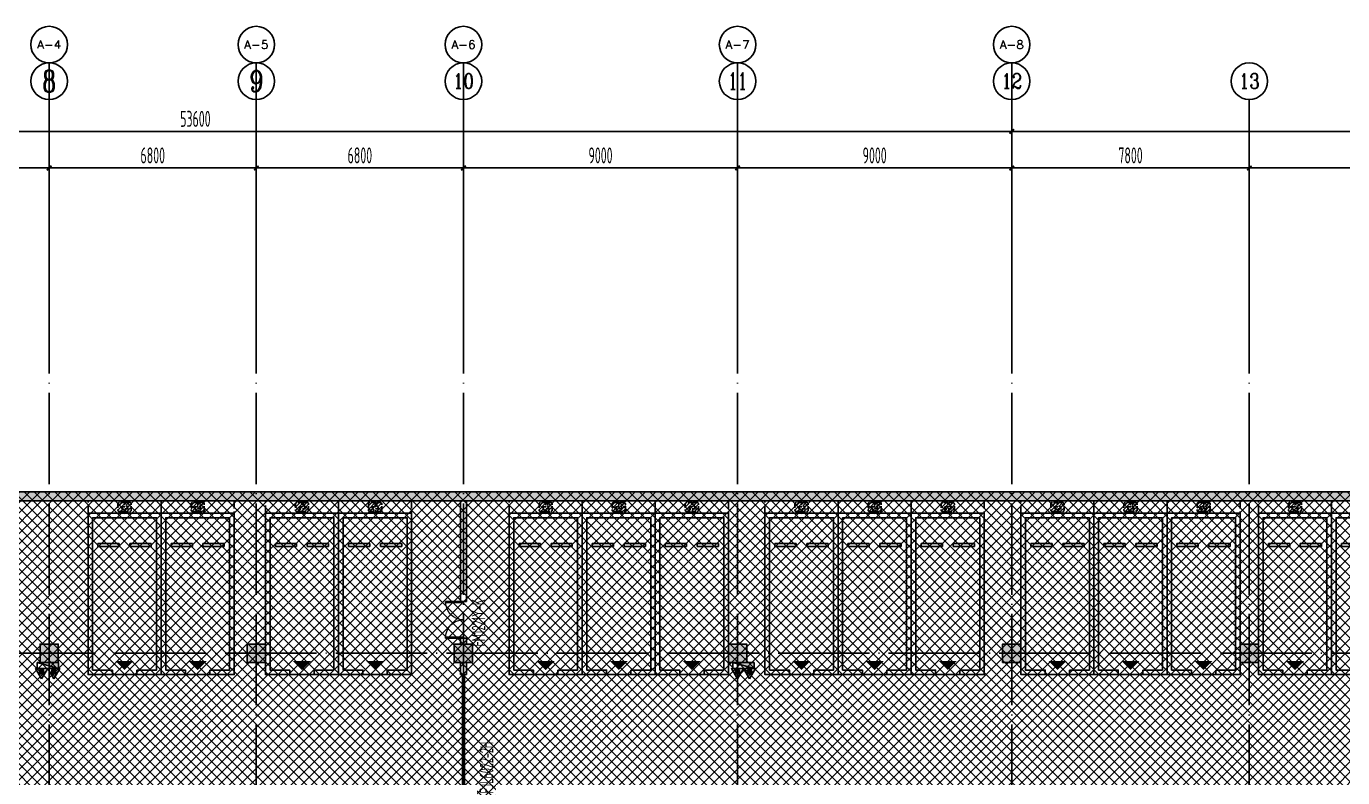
# Model space of a CAD drawing. Extents: x -473190 to 2138458, y -81875 to 2633646.
# Drawn here: x 967657 to 1010872, y 155559 to 180223 of the extents above; entities that cross this region are included whole.
import ezdxf
from ezdxf.enums import TextEntityAlignment as Align

# ---------------------------------------------------------------- set-up
doc = ezdxf.new("R2010")
doc.units = 0
doc.header["$LTSCALE"] = 1000
doc.linetypes.add('DASH', pattern=[0.35, 0.25, -0.1])
doc.linetypes.add('DOTE', pattern=[2.42, 2, -0.2, 0.02, -0.2])
for name, color, linetype in [('00-停车位', 67, 'Continuous'), ('A-COLUMN', 2, 'Continuous'), ('A-PUB_HATCH', 8, 'Continuous'), ('A-WALL', 2, 'Continuous'), ('AXIS', 3, 'Continuous'), ('AXIS_TEXT', 7, 'Continuous'), ('car', 252, 'Continuous'), ('DOOR_FIRE', 4, 'Continuous'), ('DOOR_FIRE_TEXT', 7, 'Continuous'), ('DOTE', 1, 'DOTE'), ('PUB_HATCH', 8, 'Continuous'), ('W-EQUIP_消火栓', 7, 'Continuous'), ('W-EQUIP_灭火器', 7, 'Continuous')]:
    doc.layers.add(name, color=color, linetype=linetype)
doc.styles.add('_TCH_AXIS', font='COMPLEX', dxfattribs={"bigfont": 'GBCBIG'})
doc.styles.add('_TCH_DIM_T3', font='tssdeng.shx', dxfattribs={"width": 0.564706, "bigfont": '@@@tssdchn.shx'})
doc.styles.add('_TCH_WINDOW', font='tssdeng.shx', dxfattribs={"width": 0.8, "height": 3.5, "bigfont": 'tssdchn.shx'})
doc.styles.add('COMPLEX', font='COMPLEX.shx', dxfattribs={"width": 0.65})
doc.dimstyles.new('_TCH_ARCH&&150', dxfattribs={"dimtxt": 525, "dimasz": 150, "dimexe": 375, "dimexo": 450, "dimgap": 150, "dimtad": 1, "dimdec": 0, "dimzin": 0, "dimdsep": 46, "dimtxsty": '_TCH_DIM_T3', "dimblk": 'ARCHTICK', "dimcen": 0.09, "dimclrt": 7, "dimazin": 2, "dimtfac": 1, "dimtdec": 0, "dimtix": 1, "dimtmove": 2, "dimatfit": 3, "dimfxl": 0, "dimtolj": 1, "dimtzin": 0, "dimarcsym": 0})

# ---------------------------------------------------------------- blocks, each defined once
blk = doc.blocks.new('车位2400x5300')
at = {"layer": '00-停车位', "color": 251}
for p, q in [((-875, -1000), (-175, -1000)), ((-875, -1100), (-875, -1000)), ((-875, -1100), (-175, -1100)), ((-175, -1100), (-175, -1000)), ((175, -1000), (875, -1000)), ((175, -1100), (175, -1000)), ((175, -1100), (875, -1100)), ((875, -1100), (875, -1000)), ((400, -5300), (-400, -5300))]:
    blk.add_line(p, q, dxfattribs=at)
blk.add_lwpolyline([(400, -5150), (400, -5300), (1200, -5300), (1200, 0), (-1200, 0), (-1200, -5300), (-400, -5300), (-400, -5150), (-1050, -5150), (-1050, -150), (1050, -150), (1050, -5150), (400, -5150)], dxfattribs=at)
blk.add_lwpolyline([(0, -5150, 0, 600, 0), (0, -4850, 600, 600, 0)], format="xyseb", dxfattribs=at)
blk = doc.blocks.new('A$C2EF10B80')
at = {"layer": 'A-PUB_HATCH'}
h = blk.add_hatch(dxfattribs=at)
h.set_pattern_fill('ANSI31', color=256, scale=50, angle=-16.4434)
h.set_pattern_definition([(45, (6188.46, 7099.97), (-56.1266, 56.1266), [])])
h.paths.add_polyline_path([(-983, -100, 0.414214), (-1033, -50), (-1184, -50), (-1091, -207), (-1210, -207), (-1204, -250), (-983, -250)])
h.paths.add_polyline_path([(-983, -250), (-1204, -250), (-1190, -350), (-1033, -350, 0.414213), (-983, -300)])
h.paths.add_polyline_path([(-1262, -250), (-1417, -250), (-1417, -300, 0.414215), (-1367, -350), (-1207, -350)])
h.paths.add_polyline_path([(-1221, -50), (-1367, -50, 0.414214), (-1417, -100), (-1417, -250), (-1262, -250), (-1320, -146), (-1212, -146)])
at = {"layer": 'car', "linetype": 'DASH', "ltscale": 0.5}
blk.add_line((-1367, -350), (-1033, -350), dxfattribs=at)
at = {"layer": 'car', "linetype": 'DASH'}
blk.add_lwpolyline([(-2400, 0), (0, 0), (0, -400), (-2400, -400)], close=True, dxfattribs=at)
at = {"layer": 'car', "linetype": 'DASH', "ltscale": 0.5}
blk.add_lwpolyline([(-1320, -146), (-1185, -390), (-1210, -207), (-1091, -207), (-1227, 23), (-1212, -146)], close=True, dxfattribs=at)
for points in [[(-1367, -50, 0.414214), (-1417, -100), (-1417, -300)], [(-1033, -350, 0.414214), (-983, -300), (-983, -100, 0.414214), (-1033, -50), (-1367, -50)]]:
    blk.add_lwpolyline(points, format="xyb", dxfattribs=at)
at = {"layer": 'car', "linetype": 'DASH'}
blk.add_arc((-1367, -300), 50, 180, 270, dxfattribs=at)
blk = doc.blocks.new('$TwtSys$00000434')
for p, q in [((-0.5, 0.5), (-0.5, -0.5)), ((-0.5, -0.5), (0.5, 0.5)), ((0.5, 0.5), (-0.5, 0.5)), ((0.5, -0.5), (0.5, 0.5)), ((-0.5, -0.5), (0.5, -0.5))]:
    blk.add_line(p, q)
blk.add_solid([(0.5, -0.5), (0.5, 0.5), (-0.5, -0.5)])
blk = doc.blocks.new('$TwtSys$00000546')
h = blk.add_hatch()
h.set_pattern_fill('ANSI31', color=256, scale=200, style=0)
h.set_pattern_definition([(45, (-38543.802, -6670.83), (-17.67767, 17.67767), [])])
h.paths.add_polyline_path([(-65, 174), (65, 174), (65, 44), (-65, 44)])
for points in [[(0, 344), (-198, 0), (198, 0)], [(-65, 174), (65, 174), (65, 44), (-65, 44)]]:
    blk.add_lwpolyline(points, close=True)
blk = doc.blocks.new('_AXISO')
blk.add_circle((0, 0), 0.5)
at = {"layer": 'AXIS_TEXT', "style": 'COMPLEX', "width": 1.041667}
blk.add_attdef('A', text='', height=0.56, dxfattribs=at).set_placement((-0.25, -0.28), (0.25, -0.28), align=Align.FIT)
blk = doc.blocks.new('ADFASDF')
h = blk.add_hatch()
h.set_pattern_fill('ANSI37', color=8, scale=150)
h.set_pattern_definition([(45, (0, 0), (-168.3798, 168.3798), []), (135, (0, 0), (-168.3798, -168.3798), [])])
h.paths.add_polyline_path([(521397, 239186), (521397, 224886), (539697, 224886), (539697, 169261), (524947, 169261), (524947, 171211), (527822, 171211), (527922, 176611), (501318, 176611), (501125, 109884), (530547, 109887), (530547, 107449), (538188, 100503), (536147, 98236), (540086, 94690), (517812, 69953), (517812, 59790), (482108, 20136), (405247, 20136), (405247, 26086), (391997, 40436), (391997, 64736), (399997, 64738), (399997, 239186), (409022, 239186)])
blk.add_lwpolyline([(399997, 64738), (399997, 239186), (409022, 239186), (521397, 239186)])
blk = doc.blocks.new('_ArchTick')
at = {"color": 0, "linetype": 'ByBlock', "const_width": 0.4}
blk.add_lwpolyline([(-0.5, -0.5), (0.5, 0.5)], dxfattribs=at)
blk = doc.blocks.new('*D1851')
at = {"layer": 'AXIS', "color": 0, "lineweight": -2, "transparency": 16777216}
for p, q in [((918457, 172273), (918457, 177148)), ((918457, 176773), (1119857, 176773)), ((1119857, 172273), (1119857, 177148))]:
    blk.add_line(p, q, dxfattribs=at)
at = {"layer": 'Defpoints', "color": 0, "transparency": 16777216}
for p in [(1119857, 176773), (918457, 171823), (1119857, 171823)]:
    blk.add_point(p, dxfattribs=at)
at = {"layer": 'AXIS', "color": 0, "lineweight": -2, "transparency": 16777216, "xscale": 150, "yscale": 150, "zscale": 150, "rotation": 180}
blk.add_blockref('_ArchTick', (918457, 176773), dxfattribs=at)
at = {"layer": 'AXIS', "color": 0, "lineweight": -2, "transparency": 16777216, "xscale": 150, "yscale": 150, "zscale": 150}
blk.add_blockref('_ArchTick', (1119857, 176773), dxfattribs=at)
at = {"layer": 'AXIS', "color": 7, "transparency": 16777216, "insert": (1019157, 177186), "char_height": 525, "attachment_point": 5, "style": '_TCH_DIM_T3'}
blk.add_mtext('\\A1;201400', dxfattribs=at)
blk = doc.blocks.new('*D1901')
at = {"layer": 'AXIS', "color": 0, "lineweight": -2, "transparency": 16777216}
for p, q in [((959407, 172273), (959407, 175948)), ((968407, 172273), (968407, 175948)), ((959407, 175573), (968407, 175573))]:
    blk.add_line(p, q, dxfattribs=at)
at = {"layer": 'Defpoints', "color": 0, "transparency": 16777216}
for p in [(968407, 175573), (959407, 171823), (968407, 171823)]:
    blk.add_point(p, dxfattribs=at)
at = {"layer": 'AXIS', "color": 0, "lineweight": -2, "transparency": 16777216, "xscale": 150, "yscale": 150, "zscale": 150, "rotation": 180}
blk.add_blockref('_ArchTick', (959407, 175573), dxfattribs=at)
at = {"layer": 'AXIS', "color": 0, "lineweight": -2, "transparency": 16777216, "xscale": 150, "yscale": 150, "zscale": 150}
blk.add_blockref('_ArchTick', (968407, 175573), dxfattribs=at)
at = {"layer": 'AXIS', "color": 7, "transparency": 16777216, "insert": (963907, 175986), "char_height": 525, "attachment_point": 5, "style": '_TCH_DIM_T3'}
blk.add_mtext('\\A1;9000', dxfattribs=at)
blk = doc.blocks.new('*D1902')
at = {"layer": 'AXIS', "color": 0, "lineweight": -2, "transparency": 16777216}
for p, q in [((968407, 172273), (968407, 175948)), ((975207, 172273), (975207, 175948)), ((968407, 175573), (975207, 175573))]:
    blk.add_line(p, q, dxfattribs=at)
at = {"layer": 'Defpoints', "color": 0, "transparency": 16777216}
for p in [(975207, 175573), (968407, 171823), (975207, 171823)]:
    blk.add_point(p, dxfattribs=at)
at = {"layer": 'AXIS', "color": 0, "lineweight": -2, "transparency": 16777216, "xscale": 150, "yscale": 150, "zscale": 150, "rotation": 180}
blk.add_blockref('_ArchTick', (968407, 175573), dxfattribs=at)
at = {"layer": 'AXIS', "color": 0, "lineweight": -2, "transparency": 16777216, "xscale": 150, "yscale": 150, "zscale": 150}
blk.add_blockref('_ArchTick', (975207, 175573), dxfattribs=at)
at = {"layer": 'AXIS', "color": 7, "transparency": 16777216, "insert": (971807, 175986), "char_height": 525, "attachment_point": 5, "style": '_TCH_DIM_T3'}
blk.add_mtext('\\A1;6800', dxfattribs=at)
blk = doc.blocks.new('*D1903')
at = {"layer": 'AXIS', "color": 0, "lineweight": -2, "transparency": 16777216}
for p, q in [((975207, 172273), (975207, 175948)), ((982007, 172273), (982007, 175948)), ((975207, 175573), (982007, 175573))]:
    blk.add_line(p, q, dxfattribs=at)
at = {"layer": 'Defpoints', "color": 0, "transparency": 16777216}
for p in [(982007, 175573), (975207, 171823), (982007, 171823)]:
    blk.add_point(p, dxfattribs=at)
at = {"layer": 'AXIS', "color": 0, "lineweight": -2, "transparency": 16777216, "xscale": 150, "yscale": 150, "zscale": 150, "rotation": 180}
blk.add_blockref('_ArchTick', (975207, 175573), dxfattribs=at)
at = {"layer": 'AXIS', "color": 0, "lineweight": -2, "transparency": 16777216, "xscale": 150, "yscale": 150, "zscale": 150}
blk.add_blockref('_ArchTick', (982007, 175573), dxfattribs=at)
at = {"layer": 'AXIS', "color": 7, "transparency": 16777216, "insert": (978607, 175986), "char_height": 525, "attachment_point": 5, "style": '_TCH_DIM_T3'}
blk.add_mtext('\\A1;6800', dxfattribs=at)
blk = doc.blocks.new('*D1904')
at = {"layer": 'AXIS', "color": 0, "lineweight": -2, "transparency": 16777216}
for p, q in [((982007, 172273), (982007, 175948)), ((991007, 172273), (991007, 175948)), ((982007, 175573), (991007, 175573))]:
    blk.add_line(p, q, dxfattribs=at)
at = {"layer": 'Defpoints', "color": 0, "transparency": 16777216}
for p in [(991007, 175573), (982007, 171823), (991007, 171823)]:
    blk.add_point(p, dxfattribs=at)
at = {"layer": 'AXIS', "color": 0, "lineweight": -2, "transparency": 16777216, "xscale": 150, "yscale": 150, "zscale": 150, "rotation": 180}
blk.add_blockref('_ArchTick', (982007, 175573), dxfattribs=at)
at = {"layer": 'AXIS', "color": 0, "lineweight": -2, "transparency": 16777216, "xscale": 150, "yscale": 150, "zscale": 150}
blk.add_blockref('_ArchTick', (991007, 175573), dxfattribs=at)
at = {"layer": 'AXIS', "color": 7, "transparency": 16777216, "insert": (986507, 175986), "char_height": 525, "attachment_point": 5, "style": '_TCH_DIM_T3'}
blk.add_mtext('\\A1;9000', dxfattribs=at)
blk = doc.blocks.new('*D1905')
at = {"layer": 'AXIS', "color": 0, "lineweight": -2, "transparency": 16777216}
for p, q in [((991007, 172273), (991007, 175948)), ((1000007, 172273), (1000007, 175948)), ((991007, 175573), (1000007, 175573))]:
    blk.add_line(p, q, dxfattribs=at)
at = {"layer": 'Defpoints', "color": 0, "transparency": 16777216}
for p in [(1000007, 175573), (991007, 171823), (1000007, 171823)]:
    blk.add_point(p, dxfattribs=at)
at = {"layer": 'AXIS', "color": 0, "lineweight": -2, "transparency": 16777216, "xscale": 150, "yscale": 150, "zscale": 150, "rotation": 180}
blk.add_blockref('_ArchTick', (991007, 175573), dxfattribs=at)
at = {"layer": 'AXIS', "color": 0, "lineweight": -2, "transparency": 16777216, "xscale": 150, "yscale": 150, "zscale": 150}
blk.add_blockref('_ArchTick', (1000007, 175573), dxfattribs=at)
at = {"layer": 'AXIS', "color": 7, "transparency": 16777216, "insert": (995507, 175986), "char_height": 525, "attachment_point": 5, "style": '_TCH_DIM_T3'}
blk.add_mtext('\\A1;9000', dxfattribs=at)
blk = doc.blocks.new('*D1906')
at = {"layer": 'AXIS', "color": 0, "lineweight": -2, "transparency": 16777216}
for p, q in [((1000007, 172273), (1000007, 175948)), ((1007807, 172273), (1007807, 175948)), ((1000007, 175573), (1007807, 175573))]:
    blk.add_line(p, q, dxfattribs=at)
at = {"layer": 'Defpoints', "color": 0, "transparency": 16777216}
for p in [(1007807, 175573), (1000007, 171823), (1007807, 171823)]:
    blk.add_point(p, dxfattribs=at)
at = {"layer": 'AXIS', "color": 0, "lineweight": -2, "transparency": 16777216, "xscale": 150, "yscale": 150, "zscale": 150, "rotation": 180}
blk.add_blockref('_ArchTick', (1000007, 175573), dxfattribs=at)
at = {"layer": 'AXIS', "color": 0, "lineweight": -2, "transparency": 16777216, "xscale": 150, "yscale": 150, "zscale": 150}
blk.add_blockref('_ArchTick', (1007807, 175573), dxfattribs=at)
at = {"layer": 'AXIS', "color": 7, "transparency": 16777216, "insert": (1003907, 175986), "char_height": 525, "attachment_point": 5, "style": '_TCH_DIM_T3'}
blk.add_mtext('\\A1;7800', dxfattribs=at)
blk = doc.blocks.new('*D1907')
at = {"layer": 'AXIS', "color": 0, "lineweight": -2, "transparency": 16777216}
for p, q in [((1007807, 172273), (1007807, 175948)), ((1015607, 172273), (1015607, 175948)), ((1007807, 175573), (1015607, 175573))]:
    blk.add_line(p, q, dxfattribs=at)
at = {"layer": 'Defpoints', "color": 0, "transparency": 16777216}
for p in [(1015607, 175573), (1007807, 171823), (1015607, 171823)]:
    blk.add_point(p, dxfattribs=at)
at = {"layer": 'AXIS', "color": 0, "lineweight": -2, "transparency": 16777216, "xscale": 150, "yscale": 150, "zscale": 150, "rotation": 180}
blk.add_blockref('_ArchTick', (1007807, 175573), dxfattribs=at)
at = {"layer": 'AXIS', "color": 0, "lineweight": -2, "transparency": 16777216, "xscale": 150, "yscale": 150, "zscale": 150}
blk.add_blockref('_ArchTick', (1015607, 175573), dxfattribs=at)
at = {"layer": 'AXIS', "color": 7, "transparency": 16777216, "insert": (1011707, 175986), "char_height": 525, "attachment_point": 5, "style": '_TCH_DIM_T3'}
blk.add_mtext('\\A1;7800', dxfattribs=at)
blk = doc.blocks.new('*D1911')
at = {"layer": 'AXIS', "color": 0, "lineweight": -2, "transparency": 16777216}
for p, q in [((946407, 172273), (946407, 177148)), ((946407, 176773), (1000007, 176773)), ((1000007, 172273), (1000007, 177148))]:
    blk.add_line(p, q, dxfattribs=at)
at = {"layer": 'Defpoints', "color": 0, "transparency": 16777216}
for p in [(1000007, 176773), (946407, 171823), (1000007, 171823)]:
    blk.add_point(p, dxfattribs=at)
at = {"layer": 'AXIS', "color": 0, "lineweight": -2, "transparency": 16777216, "xscale": 150, "yscale": 150, "zscale": 150, "rotation": 180}
blk.add_blockref('_ArchTick', (946407, 176773), dxfattribs=at)
at = {"layer": 'AXIS', "color": 0, "lineweight": -2, "transparency": 16777216, "xscale": 150, "yscale": 150, "zscale": 150}
blk.add_blockref('_ArchTick', (1000007, 176773), dxfattribs=at)
at = {"layer": 'AXIS', "color": 7, "transparency": 16777216, "insert": (973207, 177186), "char_height": 525, "attachment_point": 5, "style": '_TCH_DIM_T3'}
blk.add_mtext('\\A1;53600', dxfattribs=at)
blk = doc.blocks.new('$DorLib2D$00000213')
at = {"color": 0, "linetype": 'DASH', "const_width": 0.02}
blk.add_lwpolyline([(0.5, 0), (-0.5, 0)], dxfattribs=at)
blk = doc.blocks.new('$DorLib2D$00000002')
for p, q in [((-0.5, 0), (-0.5, 0.4875)), ((-0.475, 0.4875), (-0.5, 0.4875)), ((-0.475, 0), (-0.475, 0.4875)), ((0.475, 0), (0.475, 0.4875)), ((0.475, 0.4875), (0.5, 0.4875)), ((0.5, 0), (0.5, 0.4875)), ((-0.5, 0), (-0.475, 0)), ((0.5, 0), (0.475, 0))]:
    blk.add_line(p, q)
at = {"lineweight": 13}
for centre, start, end in [((-0.4875, 0), 0, 88.53072), ((0.4875, 0), 91.46928, 180)]:
    blk.add_arc(centre, 0.4875, start, end, dxfattribs=at)
blk = doc.blocks.new('_FZH')
blk.add_lwpolyline([(-0.5, -0.5), (0.5, -0.5), (0.5, 0.5), (-0.5, 0.5)], close=True)
at = {"layer": 'PUB_HATCH'}
blk.add_solid([(-0.5, -0.5), (0.5, -0.5), (-0.5, 0.5), (0.5, 0.5)], dxfattribs=at)

msp = doc.modelspace()

# ---------------------------------------------------------------- hatches: boundary and pattern name
at = {"layer": 'PUB_HATCH'}
for points in [[(982006.7, 164642.4), (982006.7, 164942.4), (946406.7, 164942.4), (946306.7, 164742.4), (946406.7, 164642.4)], [(1039706.7, 164942.4), (982006.7, 164942.4), (982006.7, 164642.4), (1039706.7, 164642.4)]]:
    msp.add_hatch(color=256, dxfattribs=at).paths.add_polyline_path(points)

# ---------------------------------------------------------------- linework, layer by layer
at = {"layer": 'A-WALL'}
for p, q in [((982006.7, 164942.4), (946406.7, 164942.4)), ((982006.7, 164944.2), (982002.3, 164944.1)), ((982006.7, 164942.5), (982006.7, 164944.2)), ((982006.7, 164942.5), (982007, 164942.5)), ((1039706.7, 164942.4), (982006.7, 164942.4)), ((982006.7, 164642.4), (946406.7, 164642.4)), ((981906.7, 164642.4), (981906.7, 161342.4)), ((1039706.7, 164642.4), (982006.7, 164642.4)), ((982106.7, 161342.4), (982106.7, 164642.4)), ((981906.7, 161342.4), (982106.7, 161342.4)), ((982106.7, 160142.4), (981906.7, 160142.4)), ((981906.7, 160142.4), (981906.7, 159942.4)), ((982106.7, 159942.4), (982106.7, 160142.4)), ((981906.7, 159342.4), (981906.7, 158942.4)), ((982106.7, 158942.4), (982106.7, 159342.4)), ((981906.7, 158942.4), (982106.7, 158942.4))]:
    msp.add_line(p, q, dxfattribs=at)
at = {"layer": 'AXIS'}
for p, q in [((968406.7, 171823.5), (968406.7, 179023.5)), ((975206.7, 171823.5), (975206.7, 179023.5)), ((982006.7, 171823.5), (982006.7, 179023.5)), ((991006.7, 171823.5), (991006.7, 179023.5)), ((1000006.7, 171823.5), (1000006.7, 179023.5)), ((968406.7, 171823.5), (968406.7, 177823.5)), ((975206.7, 171823.5), (975206.7, 177823.5)), ((982006.7, 171823.5), (982006.7, 177823.5)), ((991006.7, 171823.5), (991006.7, 177823.5)), ((1000006.7, 171823.5), (1000006.7, 177823.5)), ((1007806.7, 171823.5), (1007806.7, 177823.5))]:
    msp.add_line(p, q, dxfattribs=at)
at = {"layer": 'DOTE', "color": 16, "linetype": 'DOTE', "ltscale": 1.5}
for p, q in [((968406.7, 171823.5), (968406.7, -58315.4)), ((975206.7, 171823.5), (975206.7, -58315.4)), ((982006.7, 171823.5), (982006.7, -58315.4)), ((991006.7, 171823.5), (991006.7, -58315.4)), ((1000006.7, 171823.5), (1000006.7, -58315.4))]:
    msp.add_line(p, q, dxfattribs=at)
at = {"layer": 'DOTE', "color": 127, "linetype": 'DOTE', "ltscale": 1.5}
for p, q in [((1007806.7, 171823.5), (1007806.7, -58315.4)), ((1158685.6, 159642.4), (900048, 159642.4))]:
    msp.add_line(p, q, dxfattribs=at)

# ---------------------------------------------------------------- block references
msp.add_blockref('ADFASDF', (518159.5, -74243.9))
at = {"rotation": 179.9999973237665}
for p in [(969681.7, 164242.4), (972081.7, 164242.4), (975506.7, 164242.4), (977906.7, 164242.4), (983506.7, 164242.4), (985906.7, 164242.4), (988306.7, 164242.4), (991906.7, 164242.4), (994306.7, 164242.4), (996706.7, 164242.4), (1000306.7, 164242.4), (1002706.7, 164242.4), (1005106.7, 164242.4), (1008106.7, 164242.4), (1010506.7, 164242.4)]:
    msp.add_blockref('A$C2EF10B80', p, dxfattribs=at)
at = {"layer": '00-停车位'}
for p in [(970881.7, 164242.4), (973281.7, 164242.4), (976706.7, 164242.4), (979106.7, 164242.4), (984706.7, 164242.4), (987106.7, 164242.4), (989506.7, 164242.4), (993106.7, 164242.4), (995506.7, 164242.4), (997906.7, 164242.4), (1001506.7, 164242.4), (1003906.7, 164242.4), (1006306.7, 164242.4), (1009306.7, 164242.4), (1011706.7, 164242.4)]:
    msp.add_blockref('车位2400x5300', p, dxfattribs=at)
at = {"layer": 'A-COLUMN', "xscale": 600, "yscale": 600, "zscale": 600, "rotation": 90}
for p in [(968406.7, 159642.4), (975206.7, 159642.4), (982006.7, 159642.4), (991006.7, 159642.4), (1000006.7, 159642.4), (1007806.7, 159642.4)]:
    msp.add_blockref('_FZH', p, dxfattribs=at)
at = {"layer": 'AXIS'}
ref = msp.add_blockref('_AXISO', (968406.7, 179623.5), dxfattribs=dict(at, xscale=1200, yscale=1200, zscale=1200))
ref.add_attrib('A', 'A-4', dxfattribs={"layer": 'AXIS_TEXT', "height": 265.63, "style": '_TCH_AXIS'}).set_placement((968008.3, 179490.7), (968805.2, 179490.7), align=Align.FIT)
ref = msp.add_blockref('_AXISO', (975206.7, 179623.5), dxfattribs=dict(at, xscale=1200, yscale=1200, zscale=1200))
ref.add_attrib('A', 'A-5', dxfattribs={"layer": 'AXIS_TEXT', "height": 273.43, "style": '_TCH_AXIS'}).set_placement((974809.6, 179486.8), (975603.8, 179486.8), align=Align.FIT)
ref = msp.add_blockref('_AXISO', (982006.7, 179623.5), dxfattribs=dict(at, xscale=1200, yscale=1200, zscale=1200))
ref.add_attrib('A', 'A-6', dxfattribs={"layer": 'AXIS_TEXT', "height": 273.43, "style": '_TCH_AXIS'}).set_placement((981609.6, 179486.8), (982403.8, 179486.8), align=Align.FIT)
ref = msp.add_blockref('_AXISO', (991006.7, 179623.5), dxfattribs=dict(at, xscale=1200, yscale=1200, zscale=1200))
ref.add_attrib('A', 'A-7', dxfattribs={"layer": 'AXIS_TEXT', "height": 273.43, "style": '_TCH_AXIS'}).set_placement((990609.6, 179486.8), (991403.8, 179486.8), align=Align.FIT)
ref = msp.add_blockref('_AXISO', (1000006.7, 179623.5), dxfattribs=dict(at, xscale=1200, yscale=1200, zscale=1200))
ref.add_attrib('A', 'A-8', dxfattribs={"layer": 'AXIS_TEXT', "height": 273.43, "style": '_TCH_AXIS'}).set_placement((999609.6, 179486.8), (1000403.8, 179486.8), align=Align.FIT)
ref = msp.add_blockref('_AXISO', (968406.7, 178423.5), dxfattribs=dict(at, xscale=1200, yscale=1200, zscale=1200))
ref.add_attrib('A', '8', dxfattribs={"layer": 'AXIS_TEXT', "height": 698.9, "style": '_TCH_AXIS'}).set_placement((968173.7, 178074), (968639.7, 178074), align=Align.FIT)
ref = msp.add_blockref('_AXISO', (975206.7, 178423.5), dxfattribs=dict(at, xscale=1200, yscale=1200, zscale=1200))
ref.add_attrib('A', '9', dxfattribs={"layer": 'AXIS_TEXT', "height": 698.9, "style": '_TCH_AXIS'}).set_placement((974973.7, 178074), (975439.7, 178074), align=Align.FIT)
ref = msp.add_blockref('_AXISO', (982006.7, 178423.5), dxfattribs=dict(at, xscale=1200, yscale=1200, zscale=1200))
ref.add_attrib('A', '10', dxfattribs={"layer": 'AXIS_TEXT', "height": 492.67, "style": '_TCH_AXIS'}).set_placement((981666.5, 178177.2), (982346.9, 178177.2), align=Align.FIT)
ref = msp.add_blockref('_AXISO', (991006.7, 178423.5), dxfattribs=dict(at, xscale=1200, yscale=1200, zscale=1200))
ref.add_attrib('A', '11', dxfattribs={"layer": 'AXIS_TEXT', "height": 553.14, "style": '_TCH_AXIS'}).set_placement((990690.6, 178146.9), (991322.8, 178146.9), align=Align.FIT)
ref = msp.add_blockref('_AXISO', (1000006.7, 178423.5), dxfattribs=dict(at, xscale=1200, yscale=1200, zscale=1200))
ref.add_attrib('A', '12', dxfattribs={"layer": 'AXIS_TEXT', "height": 492.67, "style": '_TCH_AXIS'}).set_placement((999666.5, 178177.2), (1000346.9, 178177.2), align=Align.FIT)
ref = msp.add_blockref('_AXISO', (1007806.7, 178423.5), dxfattribs=dict(at, xscale=1200, yscale=1200, zscale=1200))
ref.add_attrib('A', '13', dxfattribs={"layer": 'AXIS_TEXT', "height": 492.67, "style": '_TCH_AXIS'}).set_placement((1007466.5, 178177.2), (1008146.9, 178177.2), align=Align.FIT)
at = {"layer": 'DOOR_FIRE'}
ref = msp.add_blockref('$DorLib2D$00000002', (982006.7, 160742.4), dxfattribs=dict(at, xscale=-1200, yscale=1200, zscale=200, rotation=90))
ref.add_attrib('A', 'FM1221Y-K', (982724.6, 159862.4), dxfattribs={"layer": 'DOOR_FIRE_TEXT', "height": 446.25, "rotation": 90, "style": '_TCH_WINDOW', "width": 0.564706})
ref = msp.add_blockref('$DorLib2D$00000213', (982006.7, 155967.4), dxfattribs=dict(at, xscale=5950, yscale=5950, zscale=200, rotation=90))
ref.add_attrib('A', 'FJL6022-2H', (982990, 155041.7), dxfattribs={"layer": 'DOOR_FIRE_TEXT', "height": 446.25, "rotation": 90, "style": '_TCH_WINDOW', "width": 0.564706})
at = {"layer": 'W-EQUIP_消火栓', "xscale": -700, "yscale": 200, "zscale": 700, "rotation": 180}
for p in [(968357.7, 159242.4), (991201.1, 159242.4)]:
    msp.add_blockref('$TwtSys$00000434', p, dxfattribs=at)
at = {"layer": 'W-EQUIP_灭火器', "rotation": 180.0000000000075}
for p in [(968159.3, 159142.4), (968556.1, 159142.4), (991002.7, 159142.4), (991399.5, 159142.4)]:
    msp.add_blockref('$TwtSys$00000546', p, dxfattribs=at)

# ---------------------------------------------------------------- dimensions: what is measured, and where the dimension line sits
at = {"layer": 'AXIS'}
for p1, p2, distance, picture, middle in [((918456.7, 171823.5), (1119856.7, 171823.5), 4950, '*D1851', (1019156.7, 177186)), ((946406.7, 171823.5), (1000006.7, 171823.5), 4950, '*D1911', (973206.7, 177186)), ((959406.7, 171823.5), (968406.7, 171823.5), 3750, '*D1901', (963906.7, 175986)), ((968406.7, 171823.5), (975206.7, 171823.5), 3750, '*D1902', (971806.7, 175986)), ((975206.7, 171823.5), (982006.7, 171823.5), 3750, '*D1903', (978606.7, 175986)), ((982006.7, 171823.5), (991006.7, 171823.5), 3750, '*D1904', (986506.7, 175986)), ((991006.7, 171823.5), (1000006.7, 171823.5), 3750, '*D1905', (995506.7, 175986)), ((1000006.7, 171823.5), (1007806.7, 171823.5), 3750, '*D1906', (1003906.7, 175986)), ((1007806.7, 171823.5), (1015606.7, 171823.5), 3750, '*D1907', (1011706.7, 175986))]:
    dim = msp.add_aligned_dim(p1=p1, p2=p2, distance=distance, dimstyle='_TCH_ARCH&&150', dxfattribs=at)
    dim.commit()
    dim.dimension.update_dxf_attribs({"geometry": picture, "text_midpoint": middle})

doc.saveas('drawing.dxf')
